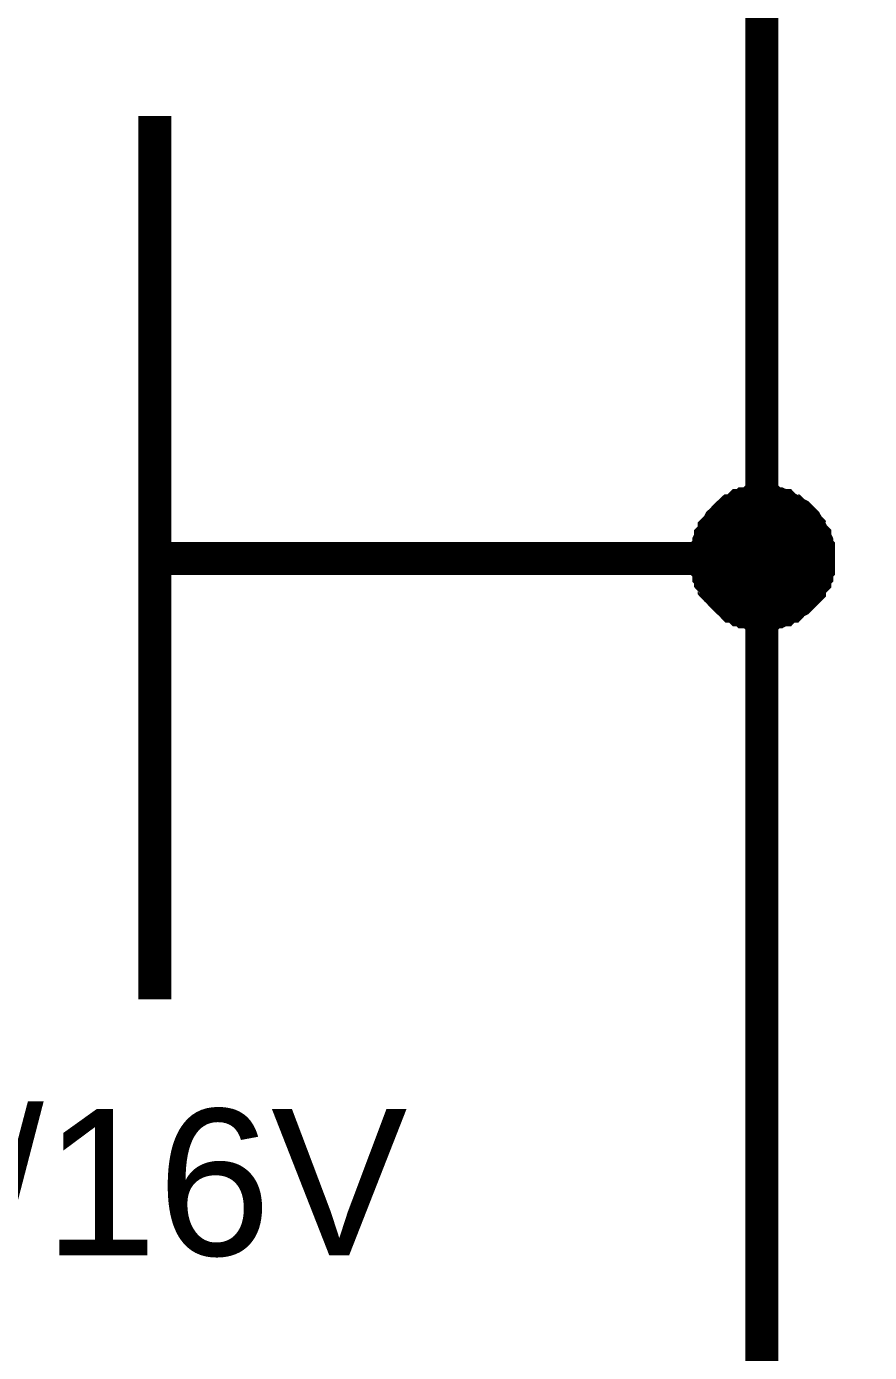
# Model space of a CAD drawing. Header units: millimetres. Extents: x -2024 to 917, y -725 to 13.
# Drawn here: x -1535.76 to -1528.13, y -398.86 to -386.86 of the extents above; entities that cross this region are included whole.
import ezdxf

# ---------------------------------------------------------------- set-up
doc = ezdxf.new("R2010")
doc.units = ezdxf.units.MM
doc.styles.get("Standard").update_dxf_attribs({"font": 'arial.ttf'})

msp = doc.modelspace()

# ---------------------------------------------------------------- linework, layer by layer
at = {"color": 7}
for points, const_width in [([(-1526.605, -379.171), (-1529.104, -379.171), (-1529.104, -391.673), (-1531.603, -391.673)], 0.3), ([(-1534.599, -395.664), (-1534.599, -387.666)], 0.3), ([(-1529.601, -391.673), (-1529.601, -391.64), (-1529.601, -391.624), (-1529.601, -391.591), (-1529.584, -391.574), (-1529.584, -391.541), (-1529.584, -391.524), (-1529.567, -391.491), (-1529.567, -391.475), (-1529.551, -391.458), (-1529.534, -391.425), (-1529.534, -391.408), (-1529.518, -391.392), (-1529.501, -391.375), (-1529.485, -391.342), (-1529.468, -391.326), (-1529.452, -391.309), (-1529.435, -391.292), (-1529.419, -391.276), (-1529.402, -391.259), (-1529.385, -391.243), (-1529.369, -391.243), (-1529.336, -391.226), (-1529.319, -391.21), (-1529.303, -391.193), (-1529.27, -391.193), (-1529.253, -391.177), (-1529.236, -391.177), (-1529.203, -391.177), (-1529.187, -391.16), (-1529.154, -391.16), (-1529.137, -391.16), (-1529.104, -391.16)], 0.3), ([(-1529.601, -391.673), (-1529.601, -391.64), (-1529.601, -391.624), (-1529.601, -391.591), (-1529.584, -391.574), (-1529.584, -391.541), (-1529.584, -391.524), (-1529.567, -391.491), (-1529.567, -391.475), (-1529.551, -391.458), (-1529.534, -391.425), (-1529.534, -391.408), (-1529.518, -391.392), (-1529.501, -391.375), (-1529.485, -391.342), (-1529.468, -391.326), (-1529.452, -391.309), (-1529.435, -391.292), (-1529.419, -391.276), (-1529.402, -391.259), (-1529.385, -391.243), (-1529.369, -391.243), (-1529.336, -391.226), (-1529.319, -391.21), (-1529.303, -391.193), (-1529.27, -391.193), (-1529.253, -391.177), (-1529.236, -391.177), (-1529.203, -391.177), (-1529.187, -391.16), (-1529.154, -391.16), (-1529.137, -391.16), (-1529.104, -391.16)], 0.3), ([(-1529.601, -391.673), (-1529.601, -391.64), (-1529.601, -391.624), (-1529.601, -391.591), (-1529.584, -391.574), (-1529.584, -391.541), (-1529.584, -391.524), (-1529.567, -391.491), (-1529.567, -391.475), (-1529.551, -391.458), (-1529.534, -391.425), (-1529.534, -391.408), (-1529.518, -391.392), (-1529.501, -391.375), (-1529.485, -391.342), (-1529.468, -391.326), (-1529.452, -391.309), (-1529.435, -391.292), (-1529.419, -391.276), (-1529.402, -391.259), (-1529.385, -391.243), (-1529.369, -391.243), (-1529.336, -391.226), (-1529.319, -391.21), (-1529.303, -391.193), (-1529.27, -391.193), (-1529.253, -391.177), (-1529.236, -391.177), (-1529.203, -391.177), (-1529.187, -391.16), (-1529.154, -391.16), (-1529.137, -391.16), (-1529.104, -391.16)], 0.3), ([(-1529.601, -391.673), (-1529.601, -391.64), (-1529.601, -391.624), (-1529.601, -391.591), (-1529.584, -391.574), (-1529.584, -391.541), (-1529.584, -391.524), (-1529.567, -391.491), (-1529.567, -391.475), (-1529.551, -391.458), (-1529.534, -391.425), (-1529.534, -391.408), (-1529.518, -391.392), (-1529.501, -391.375), (-1529.485, -391.342), (-1529.468, -391.326), (-1529.452, -391.309), (-1529.435, -391.292), (-1529.419, -391.276), (-1529.402, -391.259), (-1529.385, -391.243), (-1529.369, -391.243), (-1529.336, -391.226), (-1529.319, -391.21), (-1529.303, -391.193), (-1529.27, -391.193), (-1529.253, -391.177), (-1529.236, -391.177), (-1529.203, -391.177), (-1529.187, -391.16), (-1529.154, -391.16), (-1529.137, -391.16), (-1529.104, -391.16)], 0.3), ([(-1529.104, -391.16), (-1529.104, -391.16)], 0.3), ([(-1529.104, -391.16), (-1529.071, -391.16), (-1529.054, -391.16), (-1529.021, -391.16), (-1529.005, -391.177), (-1528.972, -391.177), (-1528.955, -391.177), (-1528.922, -391.193), (-1528.905, -391.193), (-1528.889, -391.21), (-1528.856, -391.226), (-1528.839, -391.243), (-1528.823, -391.243), (-1528.806, -391.259), (-1528.773, -391.276), (-1528.756, -391.292), (-1528.74, -391.309), (-1528.723, -391.326), (-1528.707, -391.342), (-1528.69, -391.375), (-1528.674, -391.392), (-1528.674, -391.408), (-1528.657, -391.425), (-1528.641, -391.458), (-1528.624, -391.475), (-1528.624, -391.491), (-1528.608, -391.524), (-1528.608, -391.541), (-1528.608, -391.574), (-1528.591, -391.591), (-1528.591, -391.624), (-1528.591, -391.64), (-1528.591, -391.673)], 0.3), ([(-1529.104, -391.16), (-1529.104, -391.16)], 0.3), ([(-1529.104, -391.16), (-1529.071, -391.16), (-1529.054, -391.16), (-1529.021, -391.16), (-1529.005, -391.177), (-1528.972, -391.177), (-1528.955, -391.177), (-1528.922, -391.193), (-1528.905, -391.193), (-1528.889, -391.21), (-1528.856, -391.226), (-1528.839, -391.243), (-1528.823, -391.243), (-1528.806, -391.259), (-1528.773, -391.276), (-1528.756, -391.292), (-1528.74, -391.309), (-1528.723, -391.326), (-1528.707, -391.342), (-1528.69, -391.375), (-1528.674, -391.392), (-1528.674, -391.408), (-1528.657, -391.425), (-1528.641, -391.458), (-1528.624, -391.475), (-1528.624, -391.491), (-1528.608, -391.524), (-1528.608, -391.541), (-1528.608, -391.574), (-1528.591, -391.591), (-1528.591, -391.624), (-1528.591, -391.64), (-1528.591, -391.673)], 0.3), ([(-1529.104, -391.16), (-1529.104, -391.16)], 0.3), ([(-1529.104, -391.16), (-1529.071, -391.16), (-1529.054, -391.16), (-1529.021, -391.16), (-1529.005, -391.177), (-1528.972, -391.177), (-1528.955, -391.177), (-1528.922, -391.193), (-1528.905, -391.193), (-1528.889, -391.21), (-1528.856, -391.226), (-1528.839, -391.243), (-1528.823, -391.243), (-1528.806, -391.259), (-1528.773, -391.276), (-1528.756, -391.292), (-1528.74, -391.309), (-1528.723, -391.326), (-1528.707, -391.342), (-1528.69, -391.375), (-1528.674, -391.392), (-1528.674, -391.408), (-1528.657, -391.425), (-1528.641, -391.458), (-1528.624, -391.475), (-1528.624, -391.491), (-1528.608, -391.524), (-1528.608, -391.541), (-1528.608, -391.574), (-1528.591, -391.591), (-1528.591, -391.624), (-1528.591, -391.64), (-1528.591, -391.673)], 0.3), ([(-1529.104, -391.16), (-1529.104, -391.16)], 0.3), ([(-1529.104, -391.16), (-1529.071, -391.16), (-1529.054, -391.16), (-1529.021, -391.16), (-1529.005, -391.177), (-1528.972, -391.177), (-1528.955, -391.177), (-1528.922, -391.193), (-1528.905, -391.193), (-1528.889, -391.21), (-1528.856, -391.226), (-1528.839, -391.243), (-1528.823, -391.243), (-1528.806, -391.259), (-1528.773, -391.276), (-1528.756, -391.292), (-1528.74, -391.309), (-1528.723, -391.326), (-1528.707, -391.342), (-1528.69, -391.375), (-1528.674, -391.392), (-1528.674, -391.408), (-1528.657, -391.425), (-1528.641, -391.458), (-1528.624, -391.475), (-1528.624, -391.491), (-1528.608, -391.524), (-1528.608, -391.541), (-1528.608, -391.574), (-1528.591, -391.591), (-1528.591, -391.624), (-1528.591, -391.64), (-1528.591, -391.673)], 0.3), ([(-1529.601, -391.673), (-1529.601, -391.64), (-1529.601, -391.624), (-1529.601, -391.591), (-1529.584, -391.574), (-1529.584, -391.541), (-1529.584, -391.524), (-1529.567, -391.491), (-1529.567, -391.475), (-1529.551, -391.458), (-1529.534, -391.425), (-1529.534, -391.408), (-1529.518, -391.392), (-1529.501, -391.375), (-1529.485, -391.342), (-1529.468, -391.326), (-1529.452, -391.309), (-1529.435, -391.292), (-1529.419, -391.276), (-1529.402, -391.259), (-1529.385, -391.243), (-1529.369, -391.243), (-1529.336, -391.226), (-1529.319, -391.21), (-1529.303, -391.193), (-1529.27, -391.193), (-1529.253, -391.177), (-1529.236, -391.177), (-1529.203, -391.177), (-1529.187, -391.16), (-1529.154, -391.16), (-1529.137, -391.16), (-1529.104, -391.16)], 0.0991), ([(-1529.601, -391.673), (-1529.601, -391.64), (-1529.601, -391.624), (-1529.601, -391.591), (-1529.584, -391.574), (-1529.584, -391.541), (-1529.584, -391.524), (-1529.567, -391.491), (-1529.567, -391.475), (-1529.551, -391.458), (-1529.534, -391.425), (-1529.534, -391.408), (-1529.518, -391.392), (-1529.501, -391.375), (-1529.485, -391.342), (-1529.468, -391.326), (-1529.452, -391.309), (-1529.435, -391.292), (-1529.419, -391.276), (-1529.402, -391.259), (-1529.385, -391.243), (-1529.369, -391.243), (-1529.336, -391.226), (-1529.319, -391.21), (-1529.303, -391.193), (-1529.27, -391.193), (-1529.253, -391.177), (-1529.236, -391.177), (-1529.203, -391.177), (-1529.187, -391.16), (-1529.154, -391.16), (-1529.137, -391.16), (-1529.104, -391.16)], 0.0991), ([(-1529.601, -391.673), (-1529.601, -391.64), (-1529.601, -391.624), (-1529.601, -391.591), (-1529.584, -391.574), (-1529.584, -391.541), (-1529.584, -391.524), (-1529.567, -391.491), (-1529.567, -391.475), (-1529.551, -391.458), (-1529.534, -391.425), (-1529.534, -391.408), (-1529.518, -391.392), (-1529.501, -391.375), (-1529.485, -391.342), (-1529.468, -391.326), (-1529.452, -391.309), (-1529.435, -391.292), (-1529.419, -391.276), (-1529.402, -391.259), (-1529.385, -391.243), (-1529.369, -391.243), (-1529.336, -391.226), (-1529.319, -391.21), (-1529.303, -391.193), (-1529.27, -391.193), (-1529.253, -391.177), (-1529.236, -391.177), (-1529.203, -391.177), (-1529.187, -391.16), (-1529.154, -391.16), (-1529.137, -391.16), (-1529.104, -391.16)], 0.0991), ([(-1529.601, -391.673), (-1529.601, -391.64), (-1529.601, -391.624), (-1529.601, -391.591), (-1529.584, -391.574), (-1529.584, -391.541), (-1529.584, -391.524), (-1529.567, -391.491), (-1529.567, -391.475), (-1529.551, -391.458), (-1529.534, -391.425), (-1529.534, -391.408), (-1529.518, -391.392), (-1529.501, -391.375), (-1529.485, -391.342), (-1529.468, -391.326), (-1529.452, -391.309), (-1529.435, -391.292), (-1529.419, -391.276), (-1529.402, -391.259), (-1529.385, -391.243), (-1529.369, -391.243), (-1529.336, -391.226), (-1529.319, -391.21), (-1529.303, -391.193), (-1529.27, -391.193), (-1529.253, -391.177), (-1529.236, -391.177), (-1529.203, -391.177), (-1529.187, -391.16), (-1529.154, -391.16), (-1529.137, -391.16), (-1529.104, -391.16)], 0.0991), ([(-1529.104, -391.16), (-1529.104, -391.16)], 0.0991), ([(-1529.104, -391.16), (-1529.071, -391.16), (-1529.054, -391.16), (-1529.021, -391.16), (-1529.005, -391.177), (-1528.972, -391.177), (-1528.955, -391.177), (-1528.922, -391.193), (-1528.905, -391.193), (-1528.889, -391.21), (-1528.856, -391.226), (-1528.839, -391.243), (-1528.823, -391.243), (-1528.806, -391.259), (-1528.773, -391.276), (-1528.756, -391.292), (-1528.74, -391.309), (-1528.723, -391.326), (-1528.707, -391.342), (-1528.69, -391.375), (-1528.674, -391.392), (-1528.674, -391.408), (-1528.657, -391.425), (-1528.641, -391.458), (-1528.624, -391.475), (-1528.624, -391.491), (-1528.608, -391.524), (-1528.608, -391.541), (-1528.608, -391.574), (-1528.591, -391.591), (-1528.591, -391.624), (-1528.591, -391.64), (-1528.591, -391.673)], 0.0991), ([(-1529.104, -391.16), (-1529.104, -391.16)], 0.0991), ([(-1529.104, -391.16), (-1529.071, -391.16), (-1529.054, -391.16), (-1529.021, -391.16), (-1529.005, -391.177), (-1528.972, -391.177), (-1528.955, -391.177), (-1528.922, -391.193), (-1528.905, -391.193), (-1528.889, -391.21), (-1528.856, -391.226), (-1528.839, -391.243), (-1528.823, -391.243), (-1528.806, -391.259), (-1528.773, -391.276), (-1528.756, -391.292), (-1528.74, -391.309), (-1528.723, -391.326), (-1528.707, -391.342), (-1528.69, -391.375), (-1528.674, -391.392), (-1528.674, -391.408), (-1528.657, -391.425), (-1528.641, -391.458), (-1528.624, -391.475), (-1528.624, -391.491), (-1528.608, -391.524), (-1528.608, -391.541), (-1528.608, -391.574), (-1528.591, -391.591), (-1528.591, -391.624), (-1528.591, -391.64), (-1528.591, -391.673)], 0.0991), ([(-1529.104, -391.16), (-1529.104, -391.16)], 0.0991), ([(-1529.104, -391.16), (-1529.071, -391.16), (-1529.054, -391.16), (-1529.021, -391.16), (-1529.005, -391.177), (-1528.972, -391.177), (-1528.955, -391.177), (-1528.922, -391.193), (-1528.905, -391.193), (-1528.889, -391.21), (-1528.856, -391.226), (-1528.839, -391.243), (-1528.823, -391.243), (-1528.806, -391.259), (-1528.773, -391.276), (-1528.756, -391.292), (-1528.74, -391.309), (-1528.723, -391.326), (-1528.707, -391.342), (-1528.69, -391.375), (-1528.674, -391.392), (-1528.674, -391.408), (-1528.657, -391.425), (-1528.641, -391.458), (-1528.624, -391.475), (-1528.624, -391.491), (-1528.608, -391.524), (-1528.608, -391.541), (-1528.608, -391.574), (-1528.591, -391.591), (-1528.591, -391.624), (-1528.591, -391.64), (-1528.591, -391.673)], 0.0991), ([(-1529.104, -391.16), (-1529.104, -391.16)], 0.0991), ([(-1529.104, -391.16), (-1529.071, -391.16), (-1529.054, -391.16), (-1529.021, -391.16), (-1529.005, -391.177), (-1528.972, -391.177), (-1528.955, -391.177), (-1528.922, -391.193), (-1528.905, -391.193), (-1528.889, -391.21), (-1528.856, -391.226), (-1528.839, -391.243), (-1528.823, -391.243), (-1528.806, -391.259), (-1528.773, -391.276), (-1528.756, -391.292), (-1528.74, -391.309), (-1528.723, -391.326), (-1528.707, -391.342), (-1528.69, -391.375), (-1528.674, -391.392), (-1528.674, -391.408), (-1528.657, -391.425), (-1528.641, -391.458), (-1528.624, -391.475), (-1528.624, -391.491), (-1528.608, -391.524), (-1528.608, -391.541), (-1528.608, -391.574), (-1528.591, -391.591), (-1528.591, -391.624), (-1528.591, -391.64), (-1528.591, -391.673)], 0.0991), ([(-1534.599, -391.673), (-1531.603, -391.673)], 0.3), ([(-1529.104, -392.17), (-1529.137, -392.17), (-1529.154, -392.17), (-1529.187, -392.17), (-1529.203, -392.154), (-1529.236, -392.154), (-1529.253, -392.154), (-1529.27, -392.137), (-1529.303, -392.137), (-1529.319, -392.12), (-1529.336, -392.104), (-1529.369, -392.104), (-1529.385, -392.087), (-1529.402, -392.071), (-1529.419, -392.054), (-1529.435, -392.038), (-1529.452, -392.021), (-1529.468, -392.005), (-1529.485, -391.988), (-1529.501, -391.971), (-1529.518, -391.955), (-1529.534, -391.938), (-1529.534, -391.905), (-1529.551, -391.889), (-1529.567, -391.872), (-1529.567, -391.839), (-1529.584, -391.822), (-1529.584, -391.806), (-1529.584, -391.773), (-1529.601, -391.756), (-1529.601, -391.723), (-1529.601, -391.706), (-1529.601, -391.673)], 0.3), ([(-1529.601, -391.673), (-1529.601, -391.673)], 0.3), ([(-1529.104, -392.17), (-1529.137, -392.17), (-1529.154, -392.17), (-1529.187, -392.17), (-1529.203, -392.154), (-1529.236, -392.154), (-1529.253, -392.154), (-1529.27, -392.137), (-1529.303, -392.137), (-1529.319, -392.12), (-1529.336, -392.104), (-1529.369, -392.104), (-1529.385, -392.087), (-1529.402, -392.071), (-1529.419, -392.054), (-1529.435, -392.038), (-1529.452, -392.021), (-1529.468, -392.005), (-1529.485, -391.988), (-1529.501, -391.971), (-1529.518, -391.955), (-1529.534, -391.938), (-1529.534, -391.905), (-1529.551, -391.889), (-1529.567, -391.872), (-1529.567, -391.839), (-1529.584, -391.822), (-1529.584, -391.806), (-1529.584, -391.773), (-1529.601, -391.756), (-1529.601, -391.723), (-1529.601, -391.706), (-1529.601, -391.673)], 0.3), ([(-1529.601, -391.673), (-1529.601, -391.673)], 0.3), ([(-1529.104, -392.17), (-1529.137, -392.17), (-1529.154, -392.17), (-1529.187, -392.17), (-1529.203, -392.154), (-1529.236, -392.154), (-1529.253, -392.154), (-1529.27, -392.137), (-1529.303, -392.137), (-1529.319, -392.12), (-1529.336, -392.104), (-1529.369, -392.104), (-1529.385, -392.087), (-1529.402, -392.071), (-1529.419, -392.054), (-1529.435, -392.038), (-1529.452, -392.021), (-1529.468, -392.005), (-1529.485, -391.988), (-1529.501, -391.971), (-1529.518, -391.955), (-1529.534, -391.938), (-1529.534, -391.905), (-1529.551, -391.889), (-1529.567, -391.872), (-1529.567, -391.839), (-1529.584, -391.822), (-1529.584, -391.806), (-1529.584, -391.773), (-1529.601, -391.756), (-1529.601, -391.723), (-1529.601, -391.706), (-1529.601, -391.673)], 0.3), ([(-1529.601, -391.673), (-1529.601, -391.673)], 0.3), ([(-1529.104, -392.17), (-1529.137, -392.17), (-1529.154, -392.17), (-1529.187, -392.17), (-1529.203, -392.154), (-1529.236, -392.154), (-1529.253, -392.154), (-1529.27, -392.137), (-1529.303, -392.137), (-1529.319, -392.12), (-1529.336, -392.104), (-1529.369, -392.104), (-1529.385, -392.087), (-1529.402, -392.071), (-1529.419, -392.054), (-1529.435, -392.038), (-1529.452, -392.021), (-1529.468, -392.005), (-1529.485, -391.988), (-1529.501, -391.971), (-1529.518, -391.955), (-1529.534, -391.938), (-1529.534, -391.905), (-1529.551, -391.889), (-1529.567, -391.872), (-1529.567, -391.839), (-1529.584, -391.822), (-1529.584, -391.806), (-1529.584, -391.773), (-1529.601, -391.756), (-1529.601, -391.723), (-1529.601, -391.706), (-1529.601, -391.673)], 0.3), ([(-1529.601, -391.673), (-1529.601, -391.673)], 0.3), ([(-1528.591, -391.673), (-1528.591, -391.706), (-1528.591, -391.723), (-1528.591, -391.756), (-1528.608, -391.773), (-1528.608, -391.806), (-1528.608, -391.822), (-1528.624, -391.839), (-1528.624, -391.872), (-1528.641, -391.889), (-1528.657, -391.905), (-1528.674, -391.938), (-1528.674, -391.955), (-1528.69, -391.971), (-1528.707, -391.988), (-1528.723, -392.005), (-1528.74, -392.021), (-1528.756, -392.038), (-1528.773, -392.054), (-1528.806, -392.071), (-1528.823, -392.087), (-1528.839, -392.104), (-1528.856, -392.104), (-1528.889, -392.12), (-1528.905, -392.137), (-1528.922, -392.137), (-1528.955, -392.154), (-1528.972, -392.154), (-1529.005, -392.154), (-1529.021, -392.17), (-1529.054, -392.17), (-1529.071, -392.17), (-1529.104, -392.17)], 0.3), ([(-1529.104, -391.673), (-1529.104, -406.676), (-1526.605, -406.676)], 0.3), ([(-1528.591, -391.673), (-1528.591, -391.706), (-1528.591, -391.723), (-1528.591, -391.756), (-1528.608, -391.773), (-1528.608, -391.806), (-1528.608, -391.822), (-1528.624, -391.839), (-1528.624, -391.872), (-1528.641, -391.889), (-1528.657, -391.905), (-1528.674, -391.938), (-1528.674, -391.955), (-1528.69, -391.971), (-1528.707, -391.988), (-1528.723, -392.005), (-1528.74, -392.021), (-1528.756, -392.038), (-1528.773, -392.054), (-1528.806, -392.071), (-1528.823, -392.087), (-1528.839, -392.104), (-1528.856, -392.104), (-1528.889, -392.12), (-1528.905, -392.137), (-1528.922, -392.137), (-1528.955, -392.154), (-1528.972, -392.154), (-1529.005, -392.154), (-1529.021, -392.17), (-1529.054, -392.17), (-1529.071, -392.17), (-1529.104, -392.17)], 0.3), ([(-1528.591, -391.673), (-1528.591, -391.706), (-1528.591, -391.723), (-1528.591, -391.756), (-1528.608, -391.773), (-1528.608, -391.806), (-1528.608, -391.822), (-1528.624, -391.839), (-1528.624, -391.872), (-1528.641, -391.889), (-1528.657, -391.905), (-1528.674, -391.938), (-1528.674, -391.955), (-1528.69, -391.971), (-1528.707, -391.988), (-1528.723, -392.005), (-1528.74, -392.021), (-1528.756, -392.038), (-1528.773, -392.054), (-1528.806, -392.071), (-1528.823, -392.087), (-1528.839, -392.104), (-1528.856, -392.104), (-1528.889, -392.12), (-1528.905, -392.137), (-1528.922, -392.137), (-1528.955, -392.154), (-1528.972, -392.154), (-1529.005, -392.154), (-1529.021, -392.17), (-1529.054, -392.17), (-1529.071, -392.17), (-1529.104, -392.17)], 0.3), ([(-1528.591, -391.673), (-1528.591, -391.706), (-1528.591, -391.723), (-1528.591, -391.756), (-1528.608, -391.773), (-1528.608, -391.806), (-1528.608, -391.822), (-1528.624, -391.839), (-1528.624, -391.872), (-1528.641, -391.889), (-1528.657, -391.905), (-1528.674, -391.938), (-1528.674, -391.955), (-1528.69, -391.971), (-1528.707, -391.988), (-1528.723, -392.005), (-1528.74, -392.021), (-1528.756, -392.038), (-1528.773, -392.054), (-1528.806, -392.071), (-1528.823, -392.087), (-1528.839, -392.104), (-1528.856, -392.104), (-1528.889, -392.12), (-1528.905, -392.137), (-1528.922, -392.137), (-1528.955, -392.154), (-1528.972, -392.154), (-1529.005, -392.154), (-1529.021, -392.17), (-1529.054, -392.17), (-1529.071, -392.17), (-1529.104, -392.17)], 0.3), ([(-1528.591, -391.673), (-1528.591, -391.673), (-1528.591, -391.673), (-1528.591, -391.673), (-1528.591, -391.673), (-1528.591, -391.673), (-1528.591, -391.673), (-1528.591, -391.673), (-1528.591, -391.673), (-1528.591, -391.673), (-1528.591, -391.673), (-1528.591, -391.673), (-1528.591, -391.673), (-1528.591, -391.673), (-1528.591, -391.673), (-1528.591, -391.673), (-1528.591, -391.673), (-1528.591, -391.673), (-1528.591, -391.673), (-1528.591, -391.673), (-1528.591, -391.673), (-1528.591, -391.673), (-1528.591, -391.673), (-1528.591, -391.673), (-1528.591, -391.673), (-1528.591, -391.673), (-1528.591, -391.673), (-1528.591, -391.673), (-1528.591, -391.673), (-1528.591, -391.673), (-1528.591, -391.673), (-1528.591, -391.673), (-1528.591, -391.673)], 0.3), ([(-1528.591, -391.673), (-1528.591, -391.673)], 0.3), ([(-1528.591, -391.673), (-1528.591, -391.673), (-1528.591, -391.673), (-1528.591, -391.673), (-1528.591, -391.673), (-1528.591, -391.673), (-1528.591, -391.673), (-1528.591, -391.673), (-1528.591, -391.673), (-1528.591, -391.673), (-1528.591, -391.673), (-1528.591, -391.673), (-1528.591, -391.673), (-1528.591, -391.673), (-1528.591, -391.673), (-1528.591, -391.673), (-1528.591, -391.673), (-1528.591, -391.673), (-1528.591, -391.673), (-1528.591, -391.673), (-1528.591, -391.673), (-1528.591, -391.673), (-1528.591, -391.673), (-1528.591, -391.673), (-1528.591, -391.673), (-1528.591, -391.673), (-1528.591, -391.673), (-1528.591, -391.673), (-1528.591, -391.673), (-1528.591, -391.673), (-1528.591, -391.673), (-1528.591, -391.673), (-1528.591, -391.673)], 0.3), ([(-1528.591, -391.673), (-1528.591, -391.673)], 0.3), ([(-1528.591, -391.673), (-1528.591, -391.673), (-1528.591, -391.673), (-1528.591, -391.673), (-1528.591, -391.673), (-1528.591, -391.673), (-1528.591, -391.673), (-1528.591, -391.673), (-1528.591, -391.673), (-1528.591, -391.673), (-1528.591, -391.673), (-1528.591, -391.673), (-1528.591, -391.673), (-1528.591, -391.673), (-1528.591, -391.673), (-1528.591, -391.673), (-1528.591, -391.673), (-1528.591, -391.673), (-1528.591, -391.673), (-1528.591, -391.673), (-1528.591, -391.673), (-1528.591, -391.673), (-1528.591, -391.673), (-1528.591, -391.673), (-1528.591, -391.673), (-1528.591, -391.673), (-1528.591, -391.673), (-1528.591, -391.673), (-1528.591, -391.673), (-1528.591, -391.673), (-1528.591, -391.673), (-1528.591, -391.673), (-1528.591, -391.673)], 0.3), ([(-1528.591, -391.673), (-1528.591, -391.673)], 0.3), ([(-1528.591, -391.673), (-1528.591, -391.673), (-1528.591, -391.673), (-1528.591, -391.673), (-1528.591, -391.673), (-1528.591, -391.673), (-1528.591, -391.673), (-1528.591, -391.673), (-1528.591, -391.673), (-1528.591, -391.673), (-1528.591, -391.673), (-1528.591, -391.673), (-1528.591, -391.673), (-1528.591, -391.673), (-1528.591, -391.673), (-1528.591, -391.673), (-1528.591, -391.673), (-1528.591, -391.673), (-1528.591, -391.673), (-1528.591, -391.673), (-1528.591, -391.673), (-1528.591, -391.673), (-1528.591, -391.673), (-1528.591, -391.673), (-1528.591, -391.673), (-1528.591, -391.673), (-1528.591, -391.673), (-1528.591, -391.673), (-1528.591, -391.673), (-1528.591, -391.673), (-1528.591, -391.673), (-1528.591, -391.673), (-1528.591, -391.673)], 0.3), ([(-1528.591, -391.673), (-1528.591, -391.673)], 0.3), ([(-1529.104, -392.17), (-1529.137, -392.17), (-1529.154, -392.17), (-1529.187, -392.17), (-1529.203, -392.154), (-1529.236, -392.154), (-1529.253, -392.154), (-1529.27, -392.137), (-1529.303, -392.137), (-1529.319, -392.12), (-1529.336, -392.104), (-1529.369, -392.104), (-1529.385, -392.087), (-1529.402, -392.071), (-1529.419, -392.054), (-1529.435, -392.038), (-1529.452, -392.021), (-1529.468, -392.005), (-1529.485, -391.988), (-1529.501, -391.971), (-1529.518, -391.955), (-1529.534, -391.938), (-1529.534, -391.905), (-1529.551, -391.889), (-1529.567, -391.872), (-1529.567, -391.839), (-1529.584, -391.822), (-1529.584, -391.806), (-1529.584, -391.773), (-1529.601, -391.756), (-1529.601, -391.723), (-1529.601, -391.706), (-1529.601, -391.673)], 0.0991), ([(-1529.601, -391.673), (-1529.601, -391.673)], 0.0991), ([(-1529.104, -392.17), (-1529.137, -392.17), (-1529.154, -392.17), (-1529.187, -392.17), (-1529.203, -392.154), (-1529.236, -392.154), (-1529.253, -392.154), (-1529.27, -392.137), (-1529.303, -392.137), (-1529.319, -392.12), (-1529.336, -392.104), (-1529.369, -392.104), (-1529.385, -392.087), (-1529.402, -392.071), (-1529.419, -392.054), (-1529.435, -392.038), (-1529.452, -392.021), (-1529.468, -392.005), (-1529.485, -391.988), (-1529.501, -391.971), (-1529.518, -391.955), (-1529.534, -391.938), (-1529.534, -391.905), (-1529.551, -391.889), (-1529.567, -391.872), (-1529.567, -391.839), (-1529.584, -391.822), (-1529.584, -391.806), (-1529.584, -391.773), (-1529.601, -391.756), (-1529.601, -391.723), (-1529.601, -391.706), (-1529.601, -391.673)], 0.0991), ([(-1529.601, -391.673), (-1529.601, -391.673)], 0.0991), ([(-1529.104, -392.17), (-1529.137, -392.17), (-1529.154, -392.17), (-1529.187, -392.17), (-1529.203, -392.154), (-1529.236, -392.154), (-1529.253, -392.154), (-1529.27, -392.137), (-1529.303, -392.137), (-1529.319, -392.12), (-1529.336, -392.104), (-1529.369, -392.104), (-1529.385, -392.087), (-1529.402, -392.071), (-1529.419, -392.054), (-1529.435, -392.038), (-1529.452, -392.021), (-1529.468, -392.005), (-1529.485, -391.988), (-1529.501, -391.971), (-1529.518, -391.955), (-1529.534, -391.938), (-1529.534, -391.905), (-1529.551, -391.889), (-1529.567, -391.872), (-1529.567, -391.839), (-1529.584, -391.822), (-1529.584, -391.806), (-1529.584, -391.773), (-1529.601, -391.756), (-1529.601, -391.723), (-1529.601, -391.706), (-1529.601, -391.673)], 0.0991), ([(-1529.601, -391.673), (-1529.601, -391.673)], 0.0991), ([(-1529.104, -392.17), (-1529.137, -392.17), (-1529.154, -392.17), (-1529.187, -392.17), (-1529.203, -392.154), (-1529.236, -392.154), (-1529.253, -392.154), (-1529.27, -392.137), (-1529.303, -392.137), (-1529.319, -392.12), (-1529.336, -392.104), (-1529.369, -392.104), (-1529.385, -392.087), (-1529.402, -392.071), (-1529.419, -392.054), (-1529.435, -392.038), (-1529.452, -392.021), (-1529.468, -392.005), (-1529.485, -391.988), (-1529.501, -391.971), (-1529.518, -391.955), (-1529.534, -391.938), (-1529.534, -391.905), (-1529.551, -391.889), (-1529.567, -391.872), (-1529.567, -391.839), (-1529.584, -391.822), (-1529.584, -391.806), (-1529.584, -391.773), (-1529.601, -391.756), (-1529.601, -391.723), (-1529.601, -391.706), (-1529.601, -391.673)], 0.0991), ([(-1529.601, -391.673), (-1529.601, -391.673)], 0.0991), ([(-1528.591, -391.673), (-1528.591, -391.706), (-1528.591, -391.723), (-1528.591, -391.756), (-1528.608, -391.773), (-1528.608, -391.806), (-1528.608, -391.822), (-1528.624, -391.839), (-1528.624, -391.872), (-1528.641, -391.889), (-1528.657, -391.905), (-1528.674, -391.938), (-1528.674, -391.955), (-1528.69, -391.971), (-1528.707, -391.988), (-1528.723, -392.005), (-1528.74, -392.021), (-1528.756, -392.038), (-1528.773, -392.054), (-1528.806, -392.071), (-1528.823, -392.087), (-1528.839, -392.104), (-1528.856, -392.104), (-1528.889, -392.12), (-1528.905, -392.137), (-1528.922, -392.137), (-1528.955, -392.154), (-1528.972, -392.154), (-1529.005, -392.154), (-1529.021, -392.17), (-1529.054, -392.17), (-1529.071, -392.17), (-1529.104, -392.17)], 0.0991), ([(-1528.591, -391.673), (-1528.591, -391.706), (-1528.591, -391.723), (-1528.591, -391.756), (-1528.608, -391.773), (-1528.608, -391.806), (-1528.608, -391.822), (-1528.624, -391.839), (-1528.624, -391.872), (-1528.641, -391.889), (-1528.657, -391.905), (-1528.674, -391.938), (-1528.674, -391.955), (-1528.69, -391.971), (-1528.707, -391.988), (-1528.723, -392.005), (-1528.74, -392.021), (-1528.756, -392.038), (-1528.773, -392.054), (-1528.806, -392.071), (-1528.823, -392.087), (-1528.839, -392.104), (-1528.856, -392.104), (-1528.889, -392.12), (-1528.905, -392.137), (-1528.922, -392.137), (-1528.955, -392.154), (-1528.972, -392.154), (-1529.005, -392.154), (-1529.021, -392.17), (-1529.054, -392.17), (-1529.071, -392.17), (-1529.104, -392.17)], 0.0991), ([(-1528.591, -391.673), (-1528.591, -391.706), (-1528.591, -391.723), (-1528.591, -391.756), (-1528.608, -391.773), (-1528.608, -391.806), (-1528.608, -391.822), (-1528.624, -391.839), (-1528.624, -391.872), (-1528.641, -391.889), (-1528.657, -391.905), (-1528.674, -391.938), (-1528.674, -391.955), (-1528.69, -391.971), (-1528.707, -391.988), (-1528.723, -392.005), (-1528.74, -392.021), (-1528.756, -392.038), (-1528.773, -392.054), (-1528.806, -392.071), (-1528.823, -392.087), (-1528.839, -392.104), (-1528.856, -392.104), (-1528.889, -392.12), (-1528.905, -392.137), (-1528.922, -392.137), (-1528.955, -392.154), (-1528.972, -392.154), (-1529.005, -392.154), (-1529.021, -392.17), (-1529.054, -392.17), (-1529.071, -392.17), (-1529.104, -392.17)], 0.0991), ([(-1528.591, -391.673), (-1528.591, -391.706), (-1528.591, -391.723), (-1528.591, -391.756), (-1528.608, -391.773), (-1528.608, -391.806), (-1528.608, -391.822), (-1528.624, -391.839), (-1528.624, -391.872), (-1528.641, -391.889), (-1528.657, -391.905), (-1528.674, -391.938), (-1528.674, -391.955), (-1528.69, -391.971), (-1528.707, -391.988), (-1528.723, -392.005), (-1528.74, -392.021), (-1528.756, -392.038), (-1528.773, -392.054), (-1528.806, -392.071), (-1528.823, -392.087), (-1528.839, -392.104), (-1528.856, -392.104), (-1528.889, -392.12), (-1528.905, -392.137), (-1528.922, -392.137), (-1528.955, -392.154), (-1528.972, -392.154), (-1529.005, -392.154), (-1529.021, -392.17), (-1529.054, -392.17), (-1529.071, -392.17), (-1529.104, -392.17)], 0.0991), ([(-1528.591, -391.673), (-1528.591, -391.673), (-1528.591, -391.673), (-1528.591, -391.673), (-1528.591, -391.673), (-1528.591, -391.673), (-1528.591, -391.673), (-1528.591, -391.673), (-1528.591, -391.673), (-1528.591, -391.673), (-1528.591, -391.673), (-1528.591, -391.673), (-1528.591, -391.673), (-1528.591, -391.673), (-1528.591, -391.673), (-1528.591, -391.673), (-1528.591, -391.673), (-1528.591, -391.673), (-1528.591, -391.673), (-1528.591, -391.673), (-1528.591, -391.673), (-1528.591, -391.673), (-1528.591, -391.673), (-1528.591, -391.673), (-1528.591, -391.673), (-1528.591, -391.673), (-1528.591, -391.673), (-1528.591, -391.673), (-1528.591, -391.673), (-1528.591, -391.673), (-1528.591, -391.673), (-1528.591, -391.673), (-1528.591, -391.673)], 0.0991), ([(-1528.591, -391.673), (-1528.591, -391.673)], 0.0991), ([(-1528.591, -391.673), (-1528.591, -391.673), (-1528.591, -391.673), (-1528.591, -391.673), (-1528.591, -391.673), (-1528.591, -391.673), (-1528.591, -391.673), (-1528.591, -391.673), (-1528.591, -391.673), (-1528.591, -391.673), (-1528.591, -391.673), (-1528.591, -391.673), (-1528.591, -391.673), (-1528.591, -391.673), (-1528.591, -391.673), (-1528.591, -391.673), (-1528.591, -391.673), (-1528.591, -391.673), (-1528.591, -391.673), (-1528.591, -391.673), (-1528.591, -391.673), (-1528.591, -391.673), (-1528.591, -391.673), (-1528.591, -391.673), (-1528.591, -391.673), (-1528.591, -391.673), (-1528.591, -391.673), (-1528.591, -391.673), (-1528.591, -391.673), (-1528.591, -391.673), (-1528.591, -391.673), (-1528.591, -391.673), (-1528.591, -391.673)], 0.0991), ([(-1528.591, -391.673), (-1528.591, -391.673)], 0.0991), ([(-1528.591, -391.673), (-1528.591, -391.673), (-1528.591, -391.673), (-1528.591, -391.673), (-1528.591, -391.673), (-1528.591, -391.673), (-1528.591, -391.673), (-1528.591, -391.673), (-1528.591, -391.673), (-1528.591, -391.673), (-1528.591, -391.673), (-1528.591, -391.673), (-1528.591, -391.673), (-1528.591, -391.673), (-1528.591, -391.673), (-1528.591, -391.673), (-1528.591, -391.673), (-1528.591, -391.673), (-1528.591, -391.673), (-1528.591, -391.673), (-1528.591, -391.673), (-1528.591, -391.673), (-1528.591, -391.673), (-1528.591, -391.673), (-1528.591, -391.673), (-1528.591, -391.673), (-1528.591, -391.673), (-1528.591, -391.673), (-1528.591, -391.673), (-1528.591, -391.673), (-1528.591, -391.673), (-1528.591, -391.673), (-1528.591, -391.673)], 0.0991), ([(-1528.591, -391.673), (-1528.591, -391.673)], 0.0991), ([(-1528.591, -391.673), (-1528.591, -391.673), (-1528.591, -391.673), (-1528.591, -391.673), (-1528.591, -391.673), (-1528.591, -391.673), (-1528.591, -391.673), (-1528.591, -391.673), (-1528.591, -391.673), (-1528.591, -391.673), (-1528.591, -391.673), (-1528.591, -391.673), (-1528.591, -391.673), (-1528.591, -391.673), (-1528.591, -391.673), (-1528.591, -391.673), (-1528.591, -391.673), (-1528.591, -391.673), (-1528.591, -391.673), (-1528.591, -391.673), (-1528.591, -391.673), (-1528.591, -391.673), (-1528.591, -391.673), (-1528.591, -391.673), (-1528.591, -391.673), (-1528.591, -391.673), (-1528.591, -391.673), (-1528.591, -391.673), (-1528.591, -391.673), (-1528.591, -391.673), (-1528.591, -391.673), (-1528.591, -391.673), (-1528.591, -391.673)], 0.0991), ([(-1528.591, -391.673), (-1528.591, -391.673)], 0.0991)]:
    msp.add_lwpolyline(points, dxfattribs=dict(at, const_width=const_width))
at = {"color": 7, "const_width": 0.508}
msp.add_lwpolyline([(-1529.352, -391.662, 1), (-1528.844, -391.662, 1)], format="xyb", close=True, dxfattribs=at)

# ---------------------------------------------------------------- texts
at = {"color": 7}
msp.add_text('1.0µF/16V', height=1.3247, dxfattribs=at).set_placement((-1540.888, -397.982))

doc.saveas('drawing.dxf')
